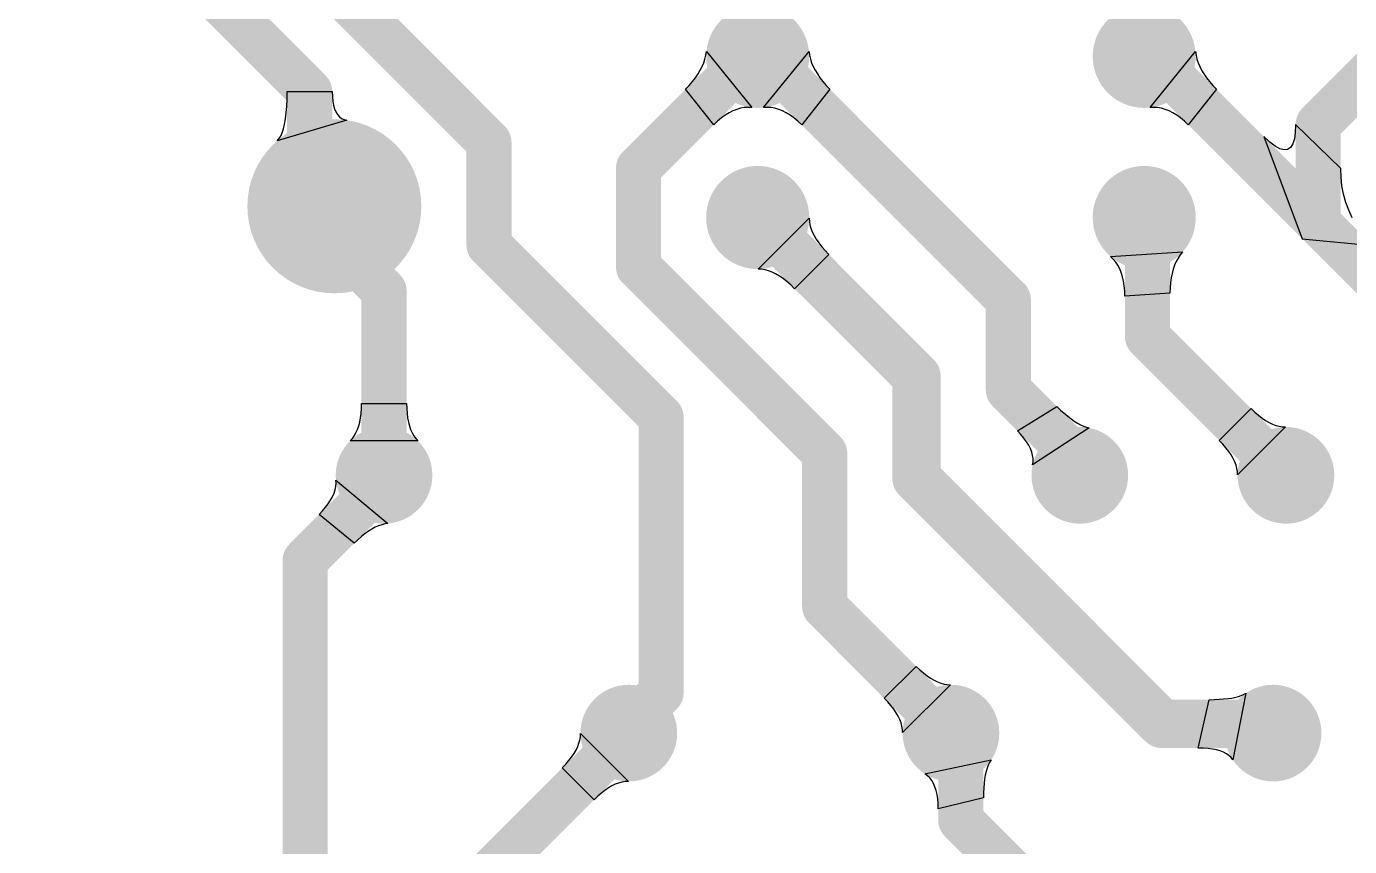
# Model space of a CAD drawing. Header units: inches. Extents: x 0.13 to 2.13, y 0.1 to 1.6.
# Drawn here: x 0.144 to 0.952, y 0.6 to 1.101 of the extents above; entities that cross this region are included whole.
import ezdxf

# ---------------------------------------------------------------- set-up
doc = ezdxf.new("R2010")
doc.units = ezdxf.units.IN
doc.header["$MEASUREMENT"] = 0
for name, color, linetype in [('Bottom Layer', 5, 'Continuous'), ('Pad Holes', 156, 'Continuous'), ('Top Layer', 1, 'Continuous')]:
    doc.layers.add(name, color=color, linetype=linetype)

# ---------------------------------------------------------------- blocks, each defined once
blk = doc.blocks.new('JUMPER_THT_1')
at = {"layer": 'Bottom Layer'}
h = blk.add_hatch(color=5, dxfattribs=at)
edge = h.paths.add_edge_path()
edge.add_arc((0, 0), 0.0295275, 0, 360)
h = blk.add_hatch(color=5, dxfattribs=at)
edge = h.paths.add_edge_path()
edge.add_arc((0.1968504, 0), 0.0295275, 0, 360)
at = {"layer": 'Pad Holes'}
h = blk.add_hatch(color=7, dxfattribs=at)
edge = h.paths.add_edge_path()
edge.add_arc((0, 0), 0.015748, 0, 360)
h = blk.add_hatch(color=7, dxfattribs=at)
edge = h.paths.add_edge_path()
edge.add_arc((0.1968504, 0), 0.015748, 0, 360)
at = {"layer": 'Top Layer'}
h = blk.add_hatch(color=1, dxfattribs=at)
edge = h.paths.add_edge_path()
edge.add_arc((0, 0), 0.0295275, 0, 360)
h = blk.add_hatch(color=1, dxfattribs=at)
edge = h.paths.add_edge_path()
edge.add_arc((0.1968504, 0), 0.0295275, 0, 360)
blk = doc.blocks.new('TO_92_CBE_3')
at = {"layer": 'Bottom Layer'}
h = blk.add_hatch(color=5, dxfattribs=at)
edge = h.paths.add_edge_path()
edge.add_arc((-0.0984246, 1e-07), 0.031496, 0, 360)
h = blk.add_hatch(color=5, dxfattribs=at)
edge = h.paths.add_edge_path()
edge.add_arc((-6e-07, 1e-07), 0.031496, 0, 360)
blk.add_hatch(color=5, dxfattribs=at).paths.add_polyline_path([(0.06692935, 0.03149615), (0.12992145, 0.03149615), (0.12992145, -0.03149595), (0.06692935, -0.03149595)])
at = {"layer": 'Pad Holes'}
h = blk.add_hatch(color=7, dxfattribs=at)
edge = h.paths.add_edge_path()
edge.add_arc((-0.0984246, 1e-07), 0.015748, 0, 360)
h = blk.add_hatch(color=7, dxfattribs=at)
edge = h.paths.add_edge_path()
edge.add_arc((-6e-07, 1e-07), 0.015748, 0, 360)
h = blk.add_hatch(color=7, dxfattribs=at)
edge = h.paths.add_edge_path()
edge.add_arc((0.0984254, 1e-07), 0.015748, 0, 360)
at = {"layer": 'Top Layer'}
h = blk.add_hatch(color=1, dxfattribs=at)
edge = h.paths.add_edge_path()
edge.add_arc((-0.0984246, 1e-07), 0.031496, 0, 360)
h = blk.add_hatch(color=1, dxfattribs=at)
edge = h.paths.add_edge_path()
edge.add_arc((-6e-07, 1e-07), 0.031496, 0, 360)
blk.add_hatch(color=1, dxfattribs=at).paths.add_polyline_path([(0.06692935, 0.03149615), (0.12992145, 0.03149615), (0.12992145, -0.03149595), (0.06692935, -0.03149595)])
blk = doc.blocks.new('TO_92_CBE_4')
at = {"layer": 'Bottom Layer'}
h = blk.add_hatch(color=5, dxfattribs=at)
edge = h.paths.add_edge_path()
edge.add_arc((-0.0984246, 4e-07), 0.031496, 0, 360)
h = blk.add_hatch(color=5, dxfattribs=at)
edge = h.paths.add_edge_path()
edge.add_arc((-6e-07, 4e-07), 0.031496, 0, 360)
blk.add_hatch(color=5, dxfattribs=at).paths.add_polyline_path([(0.06692935, 0.03149645), (0.12992145, 0.03149645), (0.12992145, -0.03149565), (0.06692935, -0.03149565)])
at = {"layer": 'Pad Holes'}
h = blk.add_hatch(color=7, dxfattribs=at)
edge = h.paths.add_edge_path()
edge.add_arc((-0.0984246, 4e-07), 0.015748, 0, 360)
h = blk.add_hatch(color=7, dxfattribs=at)
edge = h.paths.add_edge_path()
edge.add_arc((-6e-07, 4e-07), 0.015748, 0, 360)
h = blk.add_hatch(color=7, dxfattribs=at)
edge = h.paths.add_edge_path()
edge.add_arc((0.0984254, 4e-07), 0.015748, 0, 360)
at = {"layer": 'Top Layer'}
h = blk.add_hatch(color=1, dxfattribs=at)
edge = h.paths.add_edge_path()
edge.add_arc((-0.0984246, 4e-07), 0.031496, 0, 360)
h = blk.add_hatch(color=1, dxfattribs=at)
edge = h.paths.add_edge_path()
edge.add_arc((-6e-07, 4e-07), 0.031496, 0, 360)
blk.add_hatch(color=1, dxfattribs=at).paths.add_polyline_path([(0.06692935, 0.03149645), (0.12992145, 0.03149645), (0.12992145, -0.03149565), (0.06692935, -0.03149565)])
blk = doc.blocks.new('R_THT_10_8___7')
at = {"layer": 'Bottom Layer'}
h = blk.add_hatch(color=5, dxfattribs=at)
edge = h.paths.add_edge_path()
edge.add_arc((0, 0), 0.0295275, 0, 360)
h = blk.add_hatch(color=5, dxfattribs=at)
edge = h.paths.add_edge_path()
edge.add_arc((0.4251969, 0), 0.0295275, 0, 360)
at = {"layer": 'Pad Holes'}
h = blk.add_hatch(color=7, dxfattribs=at)
edge = h.paths.add_edge_path()
edge.add_arc((0, 0), 0.015748, 0, 360)
h = blk.add_hatch(color=7, dxfattribs=at)
edge = h.paths.add_edge_path()
edge.add_arc((0.4251969, 0), 0.015748, 0, 360)
at = {"layer": 'Top Layer'}
h = blk.add_hatch(color=1, dxfattribs=at)
edge = h.paths.add_edge_path()
edge.add_arc((0, 0), 0.0295275, 0, 360)
h = blk.add_hatch(color=1, dxfattribs=at)
edge = h.paths.add_edge_path()
edge.add_arc((0.4251969, 0), 0.0295275, 0, 360)
blk = doc.blocks.new('XS2_P_____14')
at = {"layer": 'Bottom Layer'}
h = blk.add_hatch(color=5, dxfattribs=at)
edge = h.paths.add_edge_path()
edge.add_arc((0.1000002, 0.1899999), 0.0531496, 0, 360)
h = blk.add_hatch(color=5, dxfattribs=at)
edge = h.paths.add_edge_path()
edge.add_arc((2e-07, -1e-07), 0.0531496, 0, 360)
h = blk.add_hatch(color=5, dxfattribs=at)
edge = h.paths.add_edge_path()
edge.add_arc((0.2350002, -1e-07), 0.0531496, 0, 360)
at = {"layer": 'Pad Holes'}
h = blk.add_hatch(color=7, dxfattribs=at)
edge = h.paths.add_edge_path()
edge.add_arc((0.1000002, 0.1899999), 0.0295275, 0, 360)
h = blk.add_hatch(color=7, dxfattribs=at)
edge = h.paths.add_edge_path()
edge.add_arc((2e-07, -1e-07), 0.0295275, 0, 360)
h = blk.add_hatch(color=7, dxfattribs=at)
edge = h.paths.add_edge_path()
edge.add_arc((0.2350002, -1e-07), 0.0295275, 0, 360)
at = {"layer": 'Top Layer'}
h = blk.add_hatch(color=1, dxfattribs=at)
edge = h.paths.add_edge_path()
edge.add_arc((0.1000002, 0.1899999), 0.0531496, 0, 360)
h = blk.add_hatch(color=1, dxfattribs=at)
edge = h.paths.add_edge_path()
edge.add_arc((2e-07, -1e-07), 0.0531496, 0, 360)
h = blk.add_hatch(color=1, dxfattribs=at)
edge = h.paths.add_edge_path()
edge.add_arc((0.2350002, -1e-07), 0.0531496, 0, 360)
blk = doc.blocks.new('R_THT_10_8___17')
at = {"layer": 'Bottom Layer'}
h = blk.add_hatch(color=5, dxfattribs=at)
edge = h.paths.add_edge_path()
edge.add_arc((0, 0), 0.0295275, 0, 360)
h = blk.add_hatch(color=5, dxfattribs=at)
edge = h.paths.add_edge_path()
edge.add_arc((0.4251969, 0), 0.0295275, 0, 360)
at = {"layer": 'Pad Holes'}
h = blk.add_hatch(color=7, dxfattribs=at)
edge = h.paths.add_edge_path()
edge.add_arc((0, 0), 0.015748, 0, 360)
h = blk.add_hatch(color=7, dxfattribs=at)
edge = h.paths.add_edge_path()
edge.add_arc((0.4251969, 0), 0.015748, 0, 360)
at = {"layer": 'Top Layer'}
h = blk.add_hatch(color=1, dxfattribs=at)
edge = h.paths.add_edge_path()
edge.add_arc((0, 0), 0.0295275, 0, 360)
h = blk.add_hatch(color=1, dxfattribs=at)
edge = h.paths.add_edge_path()
edge.add_arc((0.4251969, 0), 0.0295275, 0, 360)
blk = doc.blocks.new('C_THT_5___22')
at = {"layer": 'Bottom Layer'}
h = blk.add_hatch(color=5, dxfattribs=at)
edge = h.paths.add_edge_path()
edge.add_arc((-4e-07, -4e-07), 0.0295275, 0, 360)
h = blk.add_hatch(color=5, dxfattribs=at)
edge = h.paths.add_edge_path()
edge.add_arc((0.1968496, -4e-07), 0.0295275, 0, 360)
at = {"layer": 'Pad Holes'}
h = blk.add_hatch(color=7, dxfattribs=at)
edge = h.paths.add_edge_path()
edge.add_arc((-4e-07, -4e-07), 0.015748, 0, 360)
h = blk.add_hatch(color=7, dxfattribs=at)
edge = h.paths.add_edge_path()
edge.add_arc((0.1968496, -4e-07), 0.015748, 0, 360)
at = {"layer": 'Top Layer'}
h = blk.add_hatch(color=1, dxfattribs=at)
edge = h.paths.add_edge_path()
edge.add_arc((-4e-07, -4e-07), 0.0295275, 0, 360)
h = blk.add_hatch(color=1, dxfattribs=at)
edge = h.paths.add_edge_path()
edge.add_arc((0.1968496, -4e-07), 0.0295275, 0, 360)

msp = doc.modelspace()

# ---------------------------------------------------------------- linework, layer by layer
at = {"layer": 'Top Layer'}
for p, q in [((0.5588743, 1.083343), (0.5591913, 1.0856013)), ((0.5591913, 1.0856013), (0.5869996, 1.0513812)), ((0.5941028, 1.0513812), (0.6219111, 1.0856013)), ((0.6219111, 1.0856013), (0.6222281, 1.083343)), ((0.8303233, 1.0513812), (0.8581316, 1.0856013)), ((0.8581316, 1.0856013), (0.8584486, 1.083343)), ((0.5554716, 1.0742183), (0.5566425, 1.0765132)), ((0.5566425, 1.0765132), (0.5575999, 1.0787989)), ((0.5575999, 1.0787989), (0.5583439, 1.0810755)), ((0.5583439, 1.0810755), (0.5588743, 1.083343)), ((0.6222281, 1.083343), (0.6227585, 1.0810755)), ((0.6227585, 1.0810755), (0.6235025, 1.0787989)), ((0.6235025, 1.0787989), (0.6244599, 1.0765132)), ((0.6244599, 1.0765132), (0.6256308, 1.0742183)), ((0.8584486, 1.083343), (0.858979, 1.0810755)), ((0.858979, 1.0810755), (0.859723, 1.0787989)), ((0.859723, 1.0787989), (0.8606804, 1.0765132)), ((0.8606804, 1.0765132), (0.8618513, 1.0742183)), ((0.5486532, 1.0649476), (0.5524894, 1.0696012)), ((0.5524894, 1.0696012), (0.5540872, 1.0719143)), ((0.5540872, 1.0719143), (0.5554716, 1.0742183)), ((0.6256308, 1.0742183), (0.6270152, 1.0719143)), ((0.6270152, 1.0719143), (0.628613, 1.0696012)), ((0.628613, 1.0696012), (0.6304244, 1.067279)), ((0.8618513, 1.0742183), (0.8632357, 1.0719143)), ((0.8632357, 1.0719143), (0.8648335, 1.0696012)), ((0.8648335, 1.0696012), (0.8666449, 1.067279)), ((0.3029426, 1.0564269), (0.3030046, 1.0611686)), ((0.3030046, 1.0611686), (0.3305636, 1.0611686)), ((0.3305636, 1.0611686), (0.3306534, 1.0580844)), ((0.5464148, 1.0626071), (0.5486532, 1.0649476)), ((0.5636555, 1.0408733), (0.5464148, 1.0626071)), ((0.6346876, 1.0626071), (0.6174469, 1.0408733)), ((0.6304244, 1.067279), (0.6324492, 1.0649476)), ((0.6324492, 1.0649476), (0.6346876, 1.0626071)), ((0.8709081, 1.0626071), (0.8536674, 1.0408733)), ((0.8666449, 1.067279), (0.8686697, 1.0649476)), ((0.8686697, 1.0649476), (0.8709081, 1.0626071)), ((0.3020128, 1.0445098), (0.3027566, 1.0520698)), ((0.3027566, 1.0520698), (0.3029426, 1.0564269)), ((0.3306534, 1.0580844), (0.3309226, 1.0552972)), ((0.3309226, 1.0552972), (0.3313713, 1.052807)), ((0.3313713, 1.052807), (0.3319994, 1.0506139)), ((0.5823769, 1.0513796), (0.5800569, 1.050985)), ((0.5846912, 1.0515116), (0.5823769, 1.0513796)), ((0.5869996, 1.0513812), (0.5846912, 1.0515116)), ((0.5964112, 1.0515116), (0.5941028, 1.0513812)), ((0.5987255, 1.0513796), (0.5964112, 1.0515116)), ((0.6010455, 1.050985), (0.5987255, 1.0513796)), ((0.8326317, 1.0515116), (0.8303233, 1.0513812)), ((0.834946, 1.0513796), (0.8326317, 1.0515116)), ((0.837266, 1.050985), (0.834946, 1.0513796)), ((0.3395373, 1.0436932), (0.2968061, 1.0310621)), ((0.3014549, 1.0413068), (0.3020128, 1.0445098)), ((0.3319994, 1.0506139), (0.3328071, 1.0487179)), ((0.3328071, 1.0487179), (0.3337942, 1.0471188)), ((0.3337942, 1.0471188), (0.3349607, 1.0458169)), ((0.3349607, 1.0458169), (0.3363068, 1.0448119)), ((0.3363068, 1.0448119), (0.3378323, 1.044104)), ((0.3378323, 1.044104), (0.3395373, 1.0436932)), ((0.5660159, 1.0431053), (0.5636555, 1.0408733)), ((0.5683705, 1.0450748), (0.5660159, 1.0431053)), ((0.5707193, 1.0467818), (0.5683705, 1.0450748)), ((0.5730624, 1.0482263), (0.5707193, 1.0467818)), ((0.5753997, 1.0494084), (0.5730624, 1.0482263)), ((0.5777312, 1.0503279), (0.5753997, 1.0494084)), ((0.5800569, 1.050985), (0.5777312, 1.0503279)), ((0.6033712, 1.0503279), (0.6010455, 1.050985)), ((0.6057027, 1.0494084), (0.6033712, 1.0503279)), ((0.60804, 1.0482263), (0.6057027, 1.0494084)), ((0.6103831, 1.0467818), (0.60804, 1.0482263)), ((0.6127319, 1.0450748), (0.6103831, 1.0467818)), ((0.6150865, 1.0431053), (0.6127319, 1.0450748)), ((0.6174469, 1.0408733), (0.6150865, 1.0431053)), ((0.8395917, 1.0503279), (0.837266, 1.050985)), ((0.8419232, 1.0494084), (0.8395917, 1.0503279)), ((0.8442605, 1.0482263), (0.8419232, 1.0494084)), ((0.8466036, 1.0467818), (0.8442605, 1.0482263)), ((0.8489524, 1.0450748), (0.8466036, 1.0467818)), ((0.851307, 1.0431053), (0.8489524, 1.0450748)), ((0.8536674, 1.0408733), (0.851307, 1.0431053)), ((0.2990375, 1.0340059), (0.2999673, 1.0360548)), ((0.2999673, 1.0360548), (0.3007731, 1.0384885)), ((0.3007731, 1.0384885), (0.3014549, 1.0413068)), ((0.9190964, 1.0362399), (0.9185118, 1.0322448)), ((0.9192912, 1.0411636), (0.9190964, 1.0362399)), ((0.9468504, 1.0142239), (0.9192912, 1.0411636)), ((0.2968061, 1.0310621), (0.2979838, 1.0323417)), ((0.2979838, 1.0323417), (0.2990375, 1.0340059)), ((0.9035066, 1.0302779), (0.899804, 1.0337111)), ((0.899804, 1.0337111), (0.9233272, 0.9712135)), ((0.9068194, 1.0277733), (0.9035066, 1.0302779)), ((0.9097425, 1.0261972), (0.9068194, 1.0277733)), ((0.9161733, 1.0270401), (0.9144194, 1.0258306)), ((0.9175374, 1.0291782), (0.9161733, 1.0270401)), ((0.9185118, 1.0322448), (0.9175374, 1.0291782)), ((0.9122758, 1.0255496), (0.9097425, 1.0261972)), ((0.9144194, 1.0258306), (0.9122758, 1.0255496)), ((0.9470452, 1.0087928), (0.9468504, 1.0142239)), ((0.9476298, 1.0035231), (0.9470452, 1.0087928)), ((0.9486042, 0.9984149), (0.9476298, 1.0035231)), ((0.9499683, 0.9934681), (0.9486042, 0.9984149)), ((0.9517222, 0.9886827), (0.9499683, 0.9934681)), ((0.9538658, 0.9840588), (0.9517222, 0.9886827)), ((0.5908662, 0.9527579), (0.6220457, 0.9839374)), ((0.6220457, 0.9839374), (0.6221471, 0.9818789)), ((0.6221471, 0.9818789), (0.6224923, 0.9797827)), ((0.6224923, 0.9797827), (0.6230811, 0.9776488)), ((0.6230811, 0.9776488), (0.6239136, 0.9754773)), ((0.6239136, 0.9754773), (0.6249898, 0.9732681)), ((0.6249898, 0.9732681), (0.6263097, 0.9710211)), ((0.6263097, 0.9710211), (0.6278733, 0.9687365)), ((0.9233272, 0.9712135), (0.9233272, 0.9712135)), ((0.9233272, 0.9712135), (0.9233272, 0.9712135)), ((0.9233272, 0.9712135), (0.9233272, 0.9712135)), ((0.9233272, 0.9712135), (0.9233272, 0.9712135)), ((0.9233272, 0.9712135), (0.9233272, 0.9712135)), ((0.9233272, 0.9712135), (0.9233272, 0.9712135)), ((0.9233272, 0.9712135), (0.9233272, 0.9712135)), ((0.9233272, 0.9712135), (0.9233272, 0.9712135)), ((0.9233272, 0.9712135), (0.9233272, 0.9712135)), ((0.9233272, 0.9712135), (0.9233272, 0.9712135)), ((0.9233272, 0.9712135), (0.9663376, 0.9671776)), ((0.6278733, 0.9687365), (0.6296805, 0.9664142)), ((0.6296805, 0.9664142), (0.6317315, 0.9640543)), ((0.6317315, 0.9640543), (0.6340261, 0.9616566)), ((0.8061731, 0.960426), (0.8501814, 0.9631813)), ((0.8501814, 0.9631813), (0.8487256, 0.9613981)), ((0.6340261, 0.9616566), (0.613147, 0.9407775)), ((0.8078426, 0.9588159), (0.8061731, 0.960426)), ((0.8093364, 0.9570243), (0.8078426, 0.9588159)), ((0.8106545, 0.9550512), (0.8093364, 0.9570243)), ((0.8117969, 0.9528966), (0.8106545, 0.9550512)), ((0.8452777, 0.9550789), (0.8444349, 0.9526494)), ((0.8462737, 0.9573469), (0.8452777, 0.9550789)), ((0.847423, 0.9594533), (0.8462737, 0.9573469)), ((0.8487256, 0.9613981), (0.847423, 0.9594533)), ((0.5929247, 0.9526565), (0.5908662, 0.9527579)), ((0.5950209, 0.9523113), (0.5929247, 0.9526565)), ((0.5971548, 0.9517225), (0.5950209, 0.9523113)), ((0.5993263, 0.95089), (0.5971548, 0.9517225)), ((0.6015355, 0.9498138), (0.5993263, 0.95089)), ((0.6037825, 0.9484939), (0.6015355, 0.9498138)), ((0.6060671, 0.9469303), (0.6037825, 0.9484939)), ((0.6107493, 0.9430721), (0.6060671, 0.9469303)), ((0.8127635, 0.9505604), (0.8117969, 0.9528966)), ((0.8135543, 0.9480428), (0.8127635, 0.9505604)), ((0.8141694, 0.9453437), (0.8135543, 0.9480428)), ((0.8432089, 0.9473056), (0.8428258, 0.9443914)), ((0.8437453, 0.9500583), (0.8432089, 0.9473056)), ((0.8444349, 0.9526494), (0.8437453, 0.9500583)), ((0.613147, 0.9407775), (0.6107493, 0.9430721)), ((0.8146088, 0.9424631), (0.8141694, 0.9453437)), ((0.8148724, 0.939401), (0.8146088, 0.9424631)), ((0.8149602, 0.9361573), (0.8148724, 0.939401)), ((0.8425194, 0.9380782), (0.8149602, 0.9361573)), ((0.842596, 0.9413155), (0.8425194, 0.9380782)), ((0.8428258, 0.9443914), (0.842596, 0.9413155)), ((0.3481496, 0.8645763), (0.3483563, 0.8674974)), ((0.3483563, 0.8674974), (0.3484252, 0.8706034)), ((0.3484252, 0.8706034), (0.3759842, 0.8706034)), ((0.3759842, 0.8706034), (0.3760531, 0.8674974)), ((0.3760531, 0.8674974), (0.3766043, 0.8618399)), ((0.7492454, 0.8539635), (0.7733937, 0.8687896)), ((0.7733937, 0.8687896), (0.7756432, 0.866607)), ((0.7756432, 0.866607), (0.782025, 0.861229)), ((0.8726485, 0.8480218), (0.8921357, 0.867509)), ((0.8921357, 0.867509), (0.8943807, 0.8653615)), ((0.8943807, 0.8653615), (0.8987709, 0.8617507)), ((0.3467027, 0.8569214), (0.3473228, 0.8592883)), ((0.3473228, 0.8592883), (0.3478051, 0.8618399)), ((0.3478051, 0.8618399), (0.3481496, 0.8645763)), ((0.3766043, 0.8618399), (0.3770866, 0.8592883)), ((0.3770866, 0.8592883), (0.3777067, 0.8569214)), ((0.782025, 0.861229), (0.7840301, 0.8598262)), ((0.7840301, 0.8598262), (0.785974, 0.8586184)), ((0.785974, 0.8586184), (0.7878569, 0.8576055)), ((0.7878569, 0.8576055), (0.7896786, 0.8567876)), ((0.8987709, 0.8617507), (0.9009162, 0.8602875)), ((0.9009162, 0.8602875), (0.9030283, 0.8590523)), ((0.9030283, 0.8590523), (0.9051072, 0.8580453)), ((0.9051072, 0.8580453), (0.9071528, 0.8572663)), ((0.9071528, 0.8572663), (0.9091653, 0.8567153)), ((0.3415354, 0.8478586), (0.3428445, 0.8493016)), ((0.3428445, 0.8493016), (0.3440157, 0.8509294)), ((0.3440157, 0.8509294), (0.3450492, 0.852742)), ((0.3450492, 0.852742), (0.3459448, 0.8547393)), ((0.3459448, 0.8547393), (0.3467027, 0.8569214)), ((0.3777067, 0.8569214), (0.3784646, 0.8547393)), ((0.3784646, 0.8547393), (0.3793602, 0.852742)), ((0.3793602, 0.852742), (0.3803937, 0.8509294)), ((0.3803937, 0.8509294), (0.3815649, 0.8493016)), ((0.3815649, 0.8493016), (0.382874, 0.8478586)), ((0.7513885, 0.8517047), (0.7492454, 0.8539635)), ((0.7532624, 0.8494839), (0.7513885, 0.8517047)), ((0.7548669, 0.8473012), (0.7532624, 0.8494839)), ((0.7931388, 0.8557365), (0.7585573, 0.833087)), ((0.7896786, 0.8567876), (0.7914392, 0.8561646)), ((0.7914392, 0.8561646), (0.7931388, 0.8557365)), ((0.9130905, 0.8562978), (0.8838597, 0.827067)), ((0.9091653, 0.8567153), (0.9111445, 0.8563925)), ((0.9111445, 0.8563925), (0.9130905, 0.8562978)), ((0.382874, 0.8478586), (0.3415354, 0.8478586)), ((0.7562021, 0.8451565), (0.7548669, 0.8473012)), ((0.7572679, 0.8430498), (0.7562021, 0.8451565)), ((0.7580645, 0.8409812), (0.7572679, 0.8430498)), ((0.7585917, 0.8389506), (0.7580645, 0.8409812)), ((0.874796, 0.8457768), (0.8726485, 0.8480218)), ((0.8767154, 0.8435651), (0.874796, 0.8457768)), ((0.8784068, 0.8413866), (0.8767154, 0.8435651)), ((0.87987, 0.8392413), (0.8784068, 0.8413866)), ((0.7585573, 0.833087), (0.7588381, 0.8350035)), ((0.7588495, 0.836958), (0.7585917, 0.8389506)), ((0.7588381, 0.8350035), (0.7588495, 0.836958)), ((0.8811052, 0.8371292), (0.87987, 0.8392413)), ((0.8821122, 0.8350503), (0.8811052, 0.8371292)), ((0.8828912, 0.8330047), (0.8821122, 0.8350503)), ((0.8834422, 0.8309922), (0.8828912, 0.8330047)), ((0.883765, 0.829013), (0.8834422, 0.8309922)), ((0.8838597, 0.827067), (0.883765, 0.829013)), ((0.3316384, 0.8157815), (0.3323044, 0.8178386)), ((0.3323044, 0.8178386), (0.3327242, 0.8198635)), ((0.3327242, 0.8198635), (0.3328979, 0.8218562)), ((0.3328979, 0.8218562), (0.3328254, 0.8238168)), ((0.3328254, 0.8238168), (0.3645715, 0.7973392)), ((0.3265127, 0.8072317), (0.3281633, 0.8094174)), ((0.3281633, 0.8094174), (0.3295678, 0.8115709)), ((0.3295678, 0.8115709), (0.3307262, 0.8136923)), ((0.3307262, 0.8136923), (0.3316384, 0.8157815)), ((0.3224728, 0.8027639), (0.3246158, 0.8050139)), ((0.3439591, 0.7852756), (0.3224728, 0.8027639)), ((0.3246158, 0.8050139), (0.3265127, 0.8072317)), ((0.3526887, 0.7926375), (0.3505669, 0.7911141)), ((0.3547701, 0.7939495), (0.3526887, 0.7926375)), ((0.3568112, 0.7950502), (0.3547701, 0.7939495)), ((0.3588118, 0.7959395), (0.3568112, 0.7950502)), ((0.3607721, 0.7966174), (0.3588118, 0.7959395)), ((0.362692, 0.797084), (0.3607721, 0.7966174)), ((0.3645715, 0.7973392), (0.362692, 0.797084)), ((0.3484047, 0.7893793), (0.3439591, 0.7852756)), ((0.3505669, 0.7911141), (0.3484047, 0.7893793)), ((0.6679233, 0.690541), (0.6874105, 0.7100282)), ((0.6874105, 0.7100282), (0.6896555, 0.7078807)), ((0.6896555, 0.7078807), (0.6940457, 0.7042699)), ((0.6940457, 0.7042699), (0.696191, 0.7028067)), ((0.7083653, 0.698817), (0.6791345, 0.6695862)), ((0.696191, 0.7028067), (0.6983031, 0.7015715)), ((0.6983031, 0.7015715), (0.700382, 0.7005645)), ((0.700382, 0.7005645), (0.7024276, 0.6997855)), ((0.7024276, 0.6997855), (0.7044401, 0.6992345)), ((0.7044401, 0.6992345), (0.7064193, 0.6989117)), ((0.7064193, 0.6989117), (0.7083653, 0.698817)), ((0.6700708, 0.688296), (0.6679233, 0.690541)), ((0.6719902, 0.6860843), (0.6700708, 0.688296)), ((0.8597095, 0.6601773), (0.8664608, 0.6897049)), ((0.8664608, 0.6897049), (0.8696773, 0.689744)), ((0.8696773, 0.689744), (0.8780128, 0.6903303)), ((0.8780128, 0.6903303), (0.8803532, 0.690682)), ((0.8803532, 0.690682), (0.8843768, 0.6916201)), ((0.8887694, 0.6936135), (0.8808597, 0.6530387)), ((0.8843768, 0.6916201), (0.8860601, 0.6922064)), ((0.8860601, 0.6922064), (0.8875242, 0.6928708)), ((0.8875242, 0.6928708), (0.8887694, 0.6936135)), ((0.6736816, 0.6839058), (0.6719902, 0.6860843)), ((0.6751448, 0.6817605), (0.6736816, 0.6839058)), ((0.67638, 0.6796484), (0.6751448, 0.6817605)), ((0.677387, 0.6775695), (0.67638, 0.6796484)), ((0.678166, 0.6755239), (0.677387, 0.6775695)), ((0.678717, 0.6735114), (0.678166, 0.6755239)), ((0.6790398, 0.6715322), (0.678717, 0.6735114)), ((0.6791345, 0.6695862), (0.6790398, 0.6715322)), ((0.480537, 0.6610123), (0.481316, 0.6630579)), ((0.481316, 0.6630579), (0.481867, 0.6650704)), ((0.481867, 0.6650704), (0.4821898, 0.6670496)), ((0.4821898, 0.6670496), (0.4822845, 0.6689956)), ((0.4822845, 0.6689956), (0.5115153, 0.6397648)), ((0.4768316, 0.654676), (0.4782948, 0.6568213)), ((0.4782948, 0.6568213), (0.47953, 0.6589334)), ((0.47953, 0.6589334), (0.480537, 0.6610123)), ((0.8628809, 0.6601059), (0.8597095, 0.6601773)), ((0.8658175, 0.6598918), (0.8628809, 0.6601059)), ((0.8685194, 0.6595348), (0.8658175, 0.6598918)), ((0.8709865, 0.6590351), (0.8685194, 0.6595348)), ((0.8732189, 0.6583926), (0.8709865, 0.6590351)), ((0.8752166, 0.6576074), (0.8732189, 0.6583926)), ((0.8769795, 0.6566794), (0.8752166, 0.6576074)), ((0.8785076, 0.6556086), (0.8769795, 0.6566794)), ((0.879801, 0.654395), (0.8785076, 0.6556086)), ((0.4710733, 0.6480408), (0.4732208, 0.6502858)), ((0.4905605, 0.6285536), (0.4710733, 0.6480408)), ((0.4732208, 0.6502858), (0.4768316, 0.654676)), ((0.6927301, 0.6444294), (0.7331985, 0.6528663)), ((0.7307852, 0.6478099), (0.7301701, 0.6457623)), ((0.731495, 0.6496764), (0.7307852, 0.6478099)), ((0.7322995, 0.6513619), (0.731495, 0.6496764)), ((0.7331985, 0.6528663), (0.7322995, 0.6513619)), ((0.8808597, 0.6530387), (0.879801, 0.654395)), ((0.5055776, 0.6387963), (0.503532, 0.6380173)), ((0.5075901, 0.6393473), (0.5055776, 0.6387963)), ((0.5095693, 0.6396701), (0.5075901, 0.6393473)), ((0.5115153, 0.6397648), (0.5095693, 0.6396701)), ((0.6942838, 0.6432728), (0.6927301, 0.6444294)), ((0.6956739, 0.6418988), (0.6942838, 0.6432728)), ((0.6969005, 0.6403075), (0.6956739, 0.6418988)), ((0.6979636, 0.6384988), (0.6969005, 0.6403075)), ((0.7292237, 0.641124), (0.7286558, 0.6357614)), ((0.7296495, 0.6435337), (0.7292237, 0.641124)), ((0.7301701, 0.6457623), (0.7296495, 0.6435337)), ((0.4928055, 0.6307011), (0.4905605, 0.6285536)), ((0.4950172, 0.6326205), (0.4928055, 0.6307011)), ((0.4971957, 0.6343119), (0.4950172, 0.6326205)), ((0.499341, 0.6357751), (0.4971957, 0.6343119)), ((0.5014531, 0.6370103), (0.499341, 0.6357751)), ((0.503532, 0.6380173), (0.5014531, 0.6370103)), ((0.6988631, 0.6364729), (0.6979636, 0.6384988)), ((0.6995991, 0.6342295), (0.6988631, 0.6364729)), ((0.7001715, 0.6317689), (0.6995991, 0.6342295)), ((0.7005804, 0.6290909), (0.7001715, 0.6317689)), ((0.7285139, 0.6328085), (0.7284666, 0.6296746)), ((0.7286558, 0.6357614), (0.7285139, 0.6328085)), ((0.7008257, 0.6261956), (0.7005804, 0.6290909)), ((0.7009074, 0.6230829), (0.7008257, 0.6261956)), ((0.7284666, 0.6296746), (0.7009074, 0.6230829))]:
    msp.add_line(p, q, dxfattribs=at)
for points, const_width in [([(0.1968503, 1.1811024), (0.3167841, 1.0611686)], 0.0275591), ([(0.337362, 1.1192173), (0.4263386, 1.0302407)], 0.0275591), ([(0.9330708, 1.0411636), (0.9942683, 1.1023611)], 0.0275591), ([(0.5177165, 1.0144215), (0.5859714, 1.0826764)], 0.0275591), ([(0.5859714, 1.0826764), (0.5905512, 1.0826764)], 0.0275591), ([(0.5905512, 1.0826764), (0.595131, 1.0826764)], 0.0275591), ([(0.595131, 1.0826764), (0.7437134, 0.934094)], 0.0275591), ([(0.8267717, 1.0826764), (0.8313515, 1.0826764)], 0.0275591), ([(0.8313515, 1.0826764), (0.9330708, 0.9809571)], 0.0275591), ([(0.3167841, 1.0061686), (0.3167841, 1.0611686)], 0.0275591), ([(0.9330708, 0.9809571), (0.9330708, 1.0411636)], 0.0275591), ([(0.4263386, 0.9675129), (0.4263386, 1.0302407)], 0.0275591), ([(0.5177165, 0.9540833), (0.5177165, 1.0144215)], 0.0275591), ([(0.3167841, 1.0061686), (0.3318503, 0.9911024)], 0.0275591), ([(0.3318503, 0.9697955), (0.3318503, 0.9911024)], 0.0275591), ([(0.5905512, 0.9842524), (0.6876109, 0.8871927)], 0.0295276), ([(0.8267717, 0.9842524), (0.8287398, 0.9822843)], 0.0275591), ([(0.8287398, 0.9114177), (0.8287398, 0.9822843)], 0.0275591), ([(0.9330708, 0.9809571), (1.0354331, 0.8785948)], 0.0275591), ([(0.3318503, 0.9697955), (0.3622047, 0.9394411)], 0.0275591), ([(0.4263386, 0.9675129), (0.5314965, 0.862355)], 0.0275591), ([(0.5177165, 0.9540833), (0.5603821, 0.9114177)], 0.0275591), ([(0.3622047, 0.8267717), (0.3622047, 0.9394411)], 0.0275591), ([(0.7437134, 0.8789827), (0.7437134, 0.934094)], 0.0275591), ([(0.5603821, 0.9114177), (0.5603827, 0.9114177)], 0.0275591), ([(0.5603827, 0.9114177), (0.6315084, 0.840292)], 0.0275591), ([(0.8287398, 0.9114177), (0.9133858, 0.8267717)], 0.0275591), ([(0.6876109, 0.8249505), (0.6876109, 0.8871927)], 0.0295276), ([(0.7437134, 0.8789827), (0.7874016, 0.8352945)], 0.0275591), ([(0.5314965, 0.6938975), (0.5314965, 0.862355)], 0.0275591), ([(0.6315084, 0.7464431), (0.6315084, 0.840292)], 0.0275591), ([(0.7874016, 0.8267717), (0.7874016, 0.8352945)], 0.0275591), ([(0.3139764, 0.7747802), (0.3622047, 0.8230085)], 0.0275591), ([(0.3622047, 0.8230085), (0.3622047, 0.8267717)], 0.0275591), ([(0.6876109, 0.8249505), (0.8376203, 0.6749411)], 0.0295276), ([(0.3139764, 0.3868116), (0.3139764, 0.7747802)], 0.0275591), ([(0.6315084, 0.7464431), (0.7086606, 0.6692909)], 0.0275591), ([(0.5093502, 0.6717512), (0.5314965, 0.6938975)], 0.0275591), ([(0.8376203, 0.6749411), (0.899862, 0.6749411)], 0.0295276), ([(0.899862, 0.6749411), (0.9055118, 0.6692913)], 0.0295276), ([(0.9104329, 0.6742125), (0.9153542, 0.6692912)], 0.0275591), ([(0.3997272, 0.5572075), (0.5118106, 0.6692909)], 0.0275591), ([(0.7086606, 0.6692909), (0.714687, 0.6632645)], 0.0275591), ([(0.714687, 0.6160217), (0.714687, 0.6632645)], 0.0275591), ([(0.714687, 0.6160217), (0.8188977, 0.511811)], 0.0275591)]:
    msp.add_lwpolyline(points, dxfattribs=dict(at, const_width=const_width))
for points, const_width in [([(0.5790816, 1.0826764, 1), (0.5928612, 1.0826764, 1)], 0.0137795), ([(0.5790816, 1.0826764, 1), (0.5928612, 1.0826764, 1)], 0.0137795), ([(0.5836614, 1.0826764, 1), (0.597441, 1.0826764, 1)], 0.0137795), ([(0.5836614, 1.0826764, 1), (0.597441, 1.0826764, 1)], 0.0137795), ([(0.5882412, 1.0826764, 1), (0.6020208, 1.0826764, 1)], 0.0137795), ([(0.5882412, 1.0826764, 1), (0.6020208, 1.0826764, 1)], 0.0137795), ([(0.8198819, 1.0826764, 1), (0.8336615, 1.0826764, 1)], 0.0137795), ([(0.8244617, 1.0826764, 1), (0.8382413, 1.0826764, 1)], 0.0137795), ([(0.8244617, 1.0826764, 1), (0.8382413, 1.0826764, 1)], 0.0137795), ([(0.3098943, 1.0611686, 1), (0.3236739, 1.0611686, 1)], 0.0137795), ([(0.3098943, 1.0611686, 1), (0.3236739, 1.0611686, 1)], 0.0137795), ([(0.926181, 1.0411636, 1), (0.9399606, 1.0411636, 1)], 0.0137795), ([(0.926181, 1.0411636, 1), (0.9399606, 1.0411636, 1)], 0.0137795), ([(0.4194488, 1.0302407, 1), (0.4332284, 1.0302407, 1)], 0.0137795), ([(0.4194488, 1.0302407, 1), (0.4332284, 1.0302407, 1)], 0.0137795), ([(0.5108267, 1.0144215, 1), (0.5246063, 1.0144215, 1)], 0.0137795), ([(0.5108267, 1.0144215, 1), (0.5246063, 1.0144215, 1)], 0.0137795), ([(0.3098943, 1.0061686, 1), (0.3236739, 1.0061686, 1)], 0.0137795), ([(0.3098943, 1.0061686, 1), (0.3236739, 1.0061686, 1)], 0.0137795), ([(0.3249605, 0.9911024, 1), (0.3387401, 0.9911024, 1)], 0.0137795), ([(0.3249605, 0.9911024, 1), (0.3387401, 0.9911024, 1)], 0.0137795), ([(0.5831693, 0.9842524, 1), (0.5979331, 0.9842524, 1)], 0.0147638), ([(0.8198819, 0.9842524, 1), (0.8336615, 0.9842524, 1)], 0.0137795), ([(0.82185, 0.9822843, 1), (0.8356296, 0.9822843, 1)], 0.0137795), ([(0.82185, 0.9822843, 1), (0.8356296, 0.9822843, 1)], 0.0137795), ([(0.926181, 0.9809571, 1), (0.9399606, 0.9809571, 1)], 0.0137795), ([(0.926181, 0.9809571, 1), (0.9399606, 0.9809571, 1)], 0.0137795), ([(0.926181, 0.9809571, 1), (0.9399606, 0.9809571, 1)], 0.0137795), ([(0.3249605, 0.9697955, 1), (0.3387401, 0.9697955, 1)], 0.0137795), ([(0.3249605, 0.9697955, 1), (0.3387401, 0.9697955, 1)], 0.0137795), ([(0.4194488, 0.9675129, 1), (0.4332284, 0.9675129, 1)], 0.0137795), ([(0.4194488, 0.9675129, 1), (0.4332284, 0.9675129, 1)], 0.0137795), ([(0.5108267, 0.9540833, 1), (0.5246063, 0.9540833, 1)], 0.0137795), ([(0.5108267, 0.9540833, 1), (0.5246063, 0.9540833, 1)], 0.0137795), ([(0.3553149, 0.9394411, 1), (0.3690945, 0.9394411, 1)], 0.0137795), ([(0.3553149, 0.9394411, 1), (0.3690945, 0.9394411, 1)], 0.0137795), ([(0.7368236, 0.934094, 1), (0.7506032, 0.934094, 1)], 0.0137795), ([(0.7368236, 0.934094, 1), (0.7506032, 0.934094, 1)], 0.0137795), ([(0.5534923, 0.9114177, 1), (0.5672719, 0.9114177, 1)], 0.0137795), ([(0.5534923, 0.9114177, 1), (0.5672719, 0.9114177, 1)], 0.0137795), ([(0.5534929, 0.9114177, 1), (0.5672725, 0.9114177, 1)], 0.0137795), ([(0.5534929, 0.9114177, 1), (0.5672725, 0.9114177, 1)], 0.0137795), ([(0.82185, 0.9114177, 1), (0.8356296, 0.9114177, 1)], 0.0137795), ([(0.82185, 0.9114177, 1), (0.8356296, 0.9114177, 1)], 0.0137795), ([(0.680229, 0.8871927, 1), (0.6949928, 0.8871927, 1)], 0.0147638), ([(0.680229, 0.8871927, 1), (0.6949928, 0.8871927, 1)], 0.0147638), ([(0.7368236, 0.8789827, 1), (0.7506032, 0.8789827, 1)], 0.0137795), ([(0.7368236, 0.8789827, 1), (0.7506032, 0.8789827, 1)], 0.0137795), ([(0.5246067, 0.862355, 1), (0.5383863, 0.862355, 1)], 0.0137795), ([(0.5246067, 0.862355, 1), (0.5383863, 0.862355, 1)], 0.0137795), ([(0.6246186, 0.840292, 1), (0.6383982, 0.840292, 1)], 0.0137795), ([(0.6246186, 0.840292, 1), (0.6383982, 0.840292, 1)], 0.0137795), ([(0.7805118, 0.8352945, 1), (0.7942914, 0.8352945, 1)], 0.0137795), ([(0.7805118, 0.8352945, 1), (0.7942914, 0.8352945, 1)], 0.0137795), ([(0.3553149, 0.8267717, 1), (0.3690945, 0.8267717, 1)], 0.0137795), ([(0.3553149, 0.8267717, 1), (0.3690945, 0.8267717, 1)], 0.0137795), ([(0.3553149, 0.8230085, 1), (0.3690945, 0.8230085, 1)], 0.0137795), ([(0.3553149, 0.8230085, 1), (0.3690945, 0.8230085, 1)], 0.0137795), ([(0.680229, 0.8249505, 1), (0.6949928, 0.8249505, 1)], 0.0147638), ([(0.680229, 0.8249505, 1), (0.6949928, 0.8249505, 1)], 0.0147638), ([(0.7805118, 0.8267717, 1), (0.7942914, 0.8267717, 1)], 0.0137795), ([(0.906496, 0.8267717, 1), (0.9202756, 0.8267717, 1)], 0.0137795), ([(0.3070866, 0.7747802, 1), (0.3208662, 0.7747802, 1)], 0.0137795), ([(0.3070866, 0.7747802, 1), (0.3208662, 0.7747802, 1)], 0.0137795), ([(0.6246186, 0.7464431, 1), (0.6383982, 0.7464431, 1)], 0.0137795), ([(0.6246186, 0.7464431, 1), (0.6383982, 0.7464431, 1)], 0.0137795), ([(0.5246067, 0.6938975, 1), (0.5383863, 0.6938975, 1)], 0.0137795), ([(0.5246067, 0.6938975, 1), (0.5383863, 0.6938975, 1)], 0.0137795), ([(0.8302384, 0.6749411, 1), (0.8450022, 0.6749411, 1)], 0.0147638), ([(0.8302384, 0.6749411, 1), (0.8450022, 0.6749411, 1)], 0.0147638), ([(0.8924801, 0.6749411, 1), (0.9072439, 0.6749411, 1)], 0.0147638), ([(0.8924801, 0.6749411, 1), (0.9072439, 0.6749411, 1)], 0.0147638), ([(0.9035431, 0.6742125, 1), (0.9173227, 0.6742125, 1)], 0.0137795), ([(0.5024604, 0.6717512, 1), (0.51624, 0.6717512, 1)], 0.0137795), ([(0.5049208, 0.6692909, 1), (0.5187004, 0.6692909, 1)], 0.0137795), ([(0.7017708, 0.6692909, 1), (0.7155504, 0.6692909, 1)], 0.0137795), ([(0.7017708, 0.6692909, 1), (0.7155504, 0.6692909, 1)], 0.0137795), ([(0.8981299, 0.6692913, 1), (0.9128937, 0.6692913, 1)], 0.0147638), ([(0.9084644, 0.6692912, 1), (0.922244, 0.6692912, 1)], 0.0137795), ([(0.7077972, 0.6632645, 1), (0.7215768, 0.6632645, 1)], 0.0137795), ([(0.7077972, 0.6632645, 1), (0.7215768, 0.6632645, 1)], 0.0137795), ([(0.7077972, 0.6160217, 1), (0.7215768, 0.6160217, 1)], 0.0137795), ([(0.7077972, 0.6160217, 1), (0.7215768, 0.6160217, 1)], 0.0137795)]:
    msp.add_lwpolyline(points, format="xyb", close=True, dxfattribs=dict(at, const_width=const_width))

# ---------------------------------------------------------------- block references
for name, p, rotation in [('XS2_P_____14', (0.4318505, 1.1811023), 180), ('TO_92_CBE_3', (0.5905513, 1.082677), 90), ('TO_92_CBE_4', (0.8267721, 1.082677), 90), ('R_THT_10_8___17', (0.7874016, 0.8267717), 180)]:
    msp.add_blockref(name, p, dxfattribs=dict(rotation=rotation))
for name, p in [('R_THT_10_8___7', (0.9133858, 0.8267717)), ('C_THT_5___22', (0.511811, 0.6692913)), ('JUMPER_THT_1', (0.9055118, 0.6692913))]:
    msp.add_blockref(name, p)

doc.saveas('drawing.dxf')
